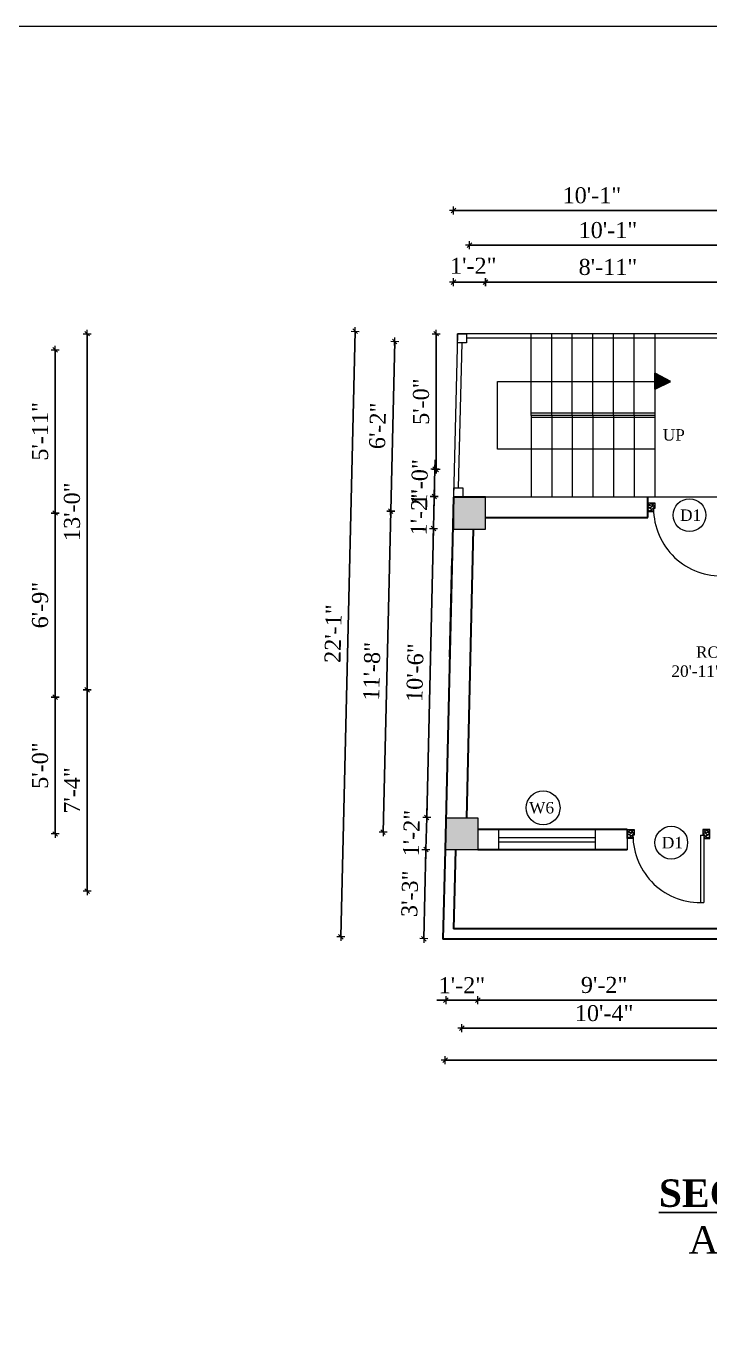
# Model space of a CAD drawing. Header units: inches. Extents: x 151827 to 158466, y -33102 to -26532.
# Drawn here: x 156630 to 156929, y -31522 to -30947 of the extents above; entities that cross this region are included whole.
import ezdxf

# ---------------------------------------------------------------- set-up
doc = ezdxf.new("R2010")
doc.units = ezdxf.units.IN
doc.header["$LTSCALE"] = 5
doc.header["$MEASUREMENT"] = 0
for name, color, linetype, lineweight in [('A-WALL', 7, 'Continuous', 9), ('Dimension', 7, 'Continuous', 18), ('DOOR', 62, 'Continuous', 0), ('Dw', 2, 'Continuous', 18), ('ele1', 21, 'Continuous', 20)]:
    doc.layers.add(name, color=color, linetype=linetype, lineweight=lineweight)
doc.layers.add('dim line', color=7, linetype='Continuous', lineweight=15, true_color=0xfab2b2)
doc.layers.add('TEXT', color=6, linetype='Continuous')
doc.layers.add('WALL', color=7, linetype='Continuous')
doc.styles.add('ordinary', font='times.ttf')
doc.dimstyles.new('Copy of 96', dxfattribs={"dimtxt": 7, "dimasz": 4, "dimexe": 0.5, "dimexo": 0.5, "dimgap": 3, "dimtad": 1, "dimdec": 1, "dimzin": 11, "dimdsep": 46, "dimlunit": 4, "dimtxsty": 'ordinary', "dimblk": 'OBLIQUE', "dimcen": 0.09, "dimse1": 1, "dimse2": 1, "dimclrt": 6, "dimazin": 0, "dimtfac": 1, "dimtdec": 1, "dimtix": 1, "dimtmove": 2, "dimatfit": 3, "dimldrblk": 'leader', "dimfxl": 0.5, "dimfxlon": 1, "dimtolj": 1, "dimtzin": 0, "dimarcsym": 0})

# ---------------------------------------------------------------- blocks, each defined once
blk = doc.blocks.new('oblique')
at = {"color": 0, "lineweight": -2}
blk.add_line((0.25, 0.25), (-0.25, -0.25), dxfattribs=at)
at = {"layer": 'dim line', "lineweight": 9}
for p, q in [((-0.4375, 0), (0.4375, 0)), ((0, 0.4375), (0, -0.4375))]:
    blk.add_line(p, q, dxfattribs=at)
blk = doc.blocks.new('*D435')
at = {"layer": 'A-WALL', "color": 0, "lineweight": -2, "ltscale": 5, "transparency": 16777216}
blk.add_line((156642.9, -31300.16), (156642.9, -31240.39), dxfattribs=at)
at = {"layer": 'Defpoints', "color": 0, "ltscale": 5, "transparency": 16777216}
for p in [(156597.68, -31240.39), (156642.9, -31240.39), (156559.08, -31300.16)]:
    blk.add_point(p, dxfattribs=at)
at = {"layer": 'A-WALL', "color": 0, "lineweight": -2, "ltscale": 5, "transparency": 16777216, "xscale": 4, "yscale": 4, "zscale": 4}
for p, rotation in [((156642.9, -31240.39), 90), ((156642.9, -31300.16), 270)]:
    blk.add_blockref('oblique', p, dxfattribs=dict(at, rotation=rotation))
at = {"layer": 'A-WALL', "color": 6, "ltscale": 5, "transparency": 16777216, "insert": (156636.34, -31270.27), "char_height": 7, "attachment_point": 5, "rotation": 90, "style": 'ordinary'}
blk.add_mtext('\\A1;5\'-0"', dxfattribs=at)
blk = doc.blocks.new('_OBLIQUE')
at = {"color": 0, "linetype": 'ByBlock'}
blk.add_line((-0.5, -0.5), (0.5, 0.5), dxfattribs=at)
blk = doc.blocks.new('leader')
at = {"layer": 'Dimension'}
for p, q in [((0, -4.33), (0, 4.33)), ((-4.42, 0), (4.42, 0))]:
    blk.add_line(p, q, dxfattribs=at)
blk = doc.blocks.new('*D436')
at = {"layer": 'A-WALL', "color": 0, "lineweight": -2, "ltscale": 5, "transparency": 16777216}
blk.add_line((156642.9, -31240.39), (156642.9, -31159.88), dxfattribs=at)
at = {"layer": 'Defpoints', "color": 0, "ltscale": 5, "transparency": 16777216}
for p in [(156456.07, -31159.88), (156642.9, -31159.88), (156597.68, -31240.39)]:
    blk.add_point(p, dxfattribs=at)
at = {"layer": 'A-WALL', "color": 0, "lineweight": -2, "ltscale": 5, "transparency": 16777216, "xscale": 4, "yscale": 4, "zscale": 4}
for p, rotation in [((156642.9, -31159.88), 90), ((156642.9, -31240.39), 270)]:
    blk.add_blockref('oblique', p, dxfattribs=dict(at, rotation=rotation))
at = {"layer": 'A-WALL', "color": 6, "ltscale": 5, "transparency": 16777216, "insert": (156636.33, -31200.13), "char_height": 7, "attachment_point": 5, "rotation": 90, "style": 'ordinary'}
blk.add_mtext('\\A1;6\'-9"', dxfattribs=at)
blk = doc.blocks.new('*D437')
at = {"layer": 'A-WALL', "color": 0, "lineweight": -2, "ltscale": 5, "transparency": 16777216}
blk.add_line((156642.9, -31159.88), (156642.9, -31088.5), dxfattribs=at)
at = {"layer": 'Defpoints', "color": 0, "ltscale": 5, "transparency": 16777216}
for p in [(156330.5, -31088.5), (156642.9, -31088.5), (156456.07, -31159.88)]:
    blk.add_point(p, dxfattribs=at)
at = {"layer": 'A-WALL', "color": 0, "lineweight": -2, "ltscale": 5, "transparency": 16777216, "xscale": 4, "yscale": 4, "zscale": 4}
for p, rotation in [((156642.9, -31088.5), 90), ((156642.9, -31159.88), 270)]:
    blk.add_blockref('oblique', p, dxfattribs=dict(at, rotation=rotation))
at = {"layer": 'A-WALL', "color": 6, "ltscale": 5, "transparency": 16777216, "insert": (156636.34, -31124.19), "char_height": 7, "attachment_point": 5, "rotation": 90, "style": 'ordinary'}
blk.add_mtext('\\A1;5\'-11"', dxfattribs=at)
blk = doc.blocks.new('*D450')
at = {"layer": 'A-WALL', "color": 0, "lineweight": -2, "ltscale": 5, "transparency": 16777216}
blk.add_line((156656.86, -31325.16), (156656.86, -31237.15), dxfattribs=at)
at = {"layer": 'Defpoints', "color": 0, "ltscale": 5, "transparency": 16777216}
for p in [(156611.31, -31237.15), (156656.86, -31237.15), (156554.45, -31325.16)]:
    blk.add_point(p, dxfattribs=at)
at = {"layer": 'A-WALL', "color": 0, "lineweight": -2, "ltscale": 5, "transparency": 16777216, "xscale": 4, "yscale": 4, "zscale": 4}
for p, rotation in [((156656.86, -31237.15), 90), ((156656.86, -31325.16), 270)]:
    blk.add_blockref('oblique', p, dxfattribs=dict(at, rotation=rotation))
at = {"layer": 'A-WALL', "color": 6, "ltscale": 5, "transparency": 16777216, "insert": (156650.28, -31281.16), "char_height": 7, "attachment_point": 5, "rotation": 90, "style": 'ordinary'}
blk.add_mtext('\\A1;7\'-4"', dxfattribs=at)
blk = doc.blocks.new('*D451')
at = {"layer": 'A-WALL', "color": 0, "lineweight": -2, "ltscale": 5, "transparency": 16777216}
blk.add_line((156656.86, -31237.15), (156656.86, -31081.5), dxfattribs=at)
at = {"layer": 'Defpoints', "color": 0, "ltscale": 5, "transparency": 16777216}
for p in [(156337.5, -31081.5), (156656.86, -31081.5), (156611.31, -31237.15)]:
    blk.add_point(p, dxfattribs=at)
at = {"layer": 'A-WALL', "color": 0, "lineweight": -2, "ltscale": 5, "transparency": 16777216, "xscale": 4, "yscale": 4, "zscale": 4}
for p, rotation in [((156656.86, -31081.5), 90), ((156656.86, -31237.15), 270)]:
    blk.add_blockref('oblique', p, dxfattribs=dict(at, rotation=rotation))
at = {"layer": 'A-WALL', "color": 6, "ltscale": 5, "transparency": 16777216, "insert": (156650.29, -31159.32), "char_height": 7, "attachment_point": 5, "rotation": 90, "style": 'ordinary'}
blk.add_mtext('\\A1;13\'-0"', dxfattribs=at)
blk = doc.blocks.new('A$C27B36B59')
at = {"layer": 'DOOR'}
for p, q in [((0, 4), (0, 0)), ((2.5, 4), (0, 4)), ((0, 0), (3, 0)), ((2.5, 2.5), (2.5, 4)), ((3, 2.5), (2.5, 2.5)), ((3, 0), (3, 2.5))]:
    blk.add_line(p, q, dxfattribs=at)
for centre, radius, start, end in [((-1.4, -0.54), 4.75, 22.14107, 72.83803), ((1.34, 2.09), 1.64, 45.13802, 144.89476), ((2.21, 0.3), 2.49, 83.31492, 152.65798), ((0.13, 0.37), 2.05, 349.48753, 93.68048), ((1.96, -0.47), 2.01, 58.74475, 166.49498), ((-0.06, 0.32), 1.13, 343.54197, 86.94698), ((2.08, -0.4), 1.17, 38.28162, 160.15192)]:
    blk.add_arc(centre, radius, start, end, dxfattribs=at)
blk = doc.blocks.new('D2')
at = {"layer": 'DOOR'}
for p, q in [((74473.95, 24047.59), (74473.95, 24018.09)), ((74473.95, 24047.59), (74475.45, 24047.59)), ((74475.45, 24047.59), (74475.45, 24018.13))]:
    blk.add_line(p, q, dxfattribs=at)
blk.add_arc((74473.95, 24047.59), 29.5, 180, 272.9146, dxfattribs=at)
at = {"layer": 'DOOR', "xscale": -1, "rotation": 180}
blk.add_blockref('A$C27B36B59', (74441.95, 24050.09), dxfattribs=at)
at = {"layer": 'DOOR', "rotation": 180}
blk.add_blockref('A$C27B36B59', (74477.95, 24050.09), dxfattribs=at)
blk = doc.blocks.new('*D489')
at = {"layer": 'A-WALL', "color": 0, "lineweight": -2, "ltscale": 50, "transparency": 16777216}
blk.add_line((156816.82, -31058.94), (156830.82, -31058.94), dxfattribs=at)
at = {"layer": 'Defpoints', "color": 0, "ltscale": 50, "transparency": 16777216}
for p in [(156830.82, -31058.94), (156816.82, -31152.88), (156830.82, -31152.88)]:
    blk.add_point(p, dxfattribs=at)
at = {"layer": 'A-WALL', "color": 0, "lineweight": -2, "ltscale": 50, "transparency": 16777216, "xscale": 4, "yscale": 4, "zscale": 4, "rotation": 180}
blk.add_blockref('oblique', (156816.82, -31058.94), dxfattribs=at)
at = {"layer": 'A-WALL', "color": 0, "lineweight": -2, "ltscale": 50, "transparency": 16777216, "xscale": 4, "yscale": 4, "zscale": 4}
blk.add_blockref('oblique', (156830.82, -31058.94), dxfattribs=at)
at = {"layer": 'A-WALL', "color": 6, "ltscale": 50, "transparency": 16777216, "insert": (156825.47, -31051.8), "char_height": 7, "attachment_point": 5, "style": 'ordinary'}
blk.add_mtext('\\A1;1\'-2"', dxfattribs=at)
blk = doc.blocks.new('*D490')
at = {"layer": 'A-WALL', "color": 0, "lineweight": -2, "ltscale": 5, "transparency": 16777216}
blk.add_line((156830.82, -31058.94), (156937.71, -31058.94), dxfattribs=at)
at = {"layer": 'Defpoints', "color": 0, "ltscale": 5, "transparency": 16777216}
for p in [(156937.71, -31058.94), (156937.71, -31081.5), (156830.82, -31152.88)]:
    blk.add_point(p, dxfattribs=at)
at = {"layer": 'A-WALL', "color": 0, "lineweight": -2, "ltscale": 5, "transparency": 16777216, "xscale": 4, "yscale": 4, "zscale": 4, "rotation": 180}
blk.add_blockref('oblique', (156830.82, -31058.94), dxfattribs=at)
at = {"layer": 'A-WALL', "color": 0, "lineweight": -2, "ltscale": 5, "transparency": 16777216, "xscale": 4, "yscale": 4, "zscale": 4}
blk.add_blockref('oblique', (156937.71, -31058.94), dxfattribs=at)
at = {"layer": 'A-WALL', "color": 6, "ltscale": 5, "transparency": 16777216, "insert": (156884.27, -31052.38), "char_height": 7, "attachment_point": 5, "style": 'ordinary'}
blk.add_mtext('\\A1;8\'-11"', dxfattribs=at)
blk = doc.blocks.new('*D497')
at = {"layer": 'A-WALL', "color": 0, "lineweight": -2, "ltscale": 5, "transparency": 16777216}
blk.add_line((156823.82, -31042.81), (156944.71, -31042.81), dxfattribs=at)
at = {"layer": 'Defpoints', "color": 0, "ltscale": 5, "transparency": 16777216}
for p in [(156944.71, -31042.81), (156823.82, -31159.88), (156944.71, -31159.88)]:
    blk.add_point(p, dxfattribs=at)
at = {"layer": 'A-WALL', "color": 0, "lineweight": -2, "ltscale": 5, "transparency": 16777216, "xscale": 4, "yscale": 4, "zscale": 4, "rotation": 180}
blk.add_blockref('oblique', (156823.82, -31042.81), dxfattribs=at)
at = {"layer": 'A-WALL', "color": 0, "lineweight": -2, "ltscale": 5, "transparency": 16777216, "xscale": 4, "yscale": 4, "zscale": 4}
blk.add_blockref('oblique', (156944.71, -31042.81), dxfattribs=at)
at = {"layer": 'A-WALL', "color": 6, "ltscale": 5, "transparency": 16777216, "insert": (156884.27, -31036.25), "char_height": 7, "attachment_point": 5, "style": 'ordinary'}
blk.add_mtext('\\A1;10\'-1"', dxfattribs=at)
blk = doc.blocks.new('*D500')
at = {"layer": 'A-WALL', "color": 0, "lineweight": -2, "ltscale": 5, "transparency": 16777216}
blk.add_line((156816.82, -31027.61), (156937.71, -31027.61), dxfattribs=at)
at = {"layer": 'Defpoints', "color": 0, "ltscale": 5, "transparency": 16777216}
for p in [(156937.71, -31027.61), (156937.71, -31081.5), (156816.82, -31152.88)]:
    blk.add_point(p, dxfattribs=at)
at = {"layer": 'A-WALL', "color": 0, "lineweight": -2, "ltscale": 5, "transparency": 16777216, "xscale": 4, "yscale": 4, "zscale": 4, "rotation": 180}
blk.add_blockref('oblique', (156816.82, -31027.61), dxfattribs=at)
at = {"layer": 'A-WALL', "color": 0, "lineweight": -2, "ltscale": 5, "transparency": 16777216, "xscale": 4, "yscale": 4, "zscale": 4}
blk.add_blockref('oblique', (156937.71, -31027.61), dxfattribs=at)
at = {"layer": 'A-WALL', "color": 6, "ltscale": 5, "transparency": 16777216, "insert": (156877.27, -31021.05), "char_height": 7, "attachment_point": 5, "style": 'ordinary'}
blk.add_mtext('\\A1;10\'-1"', dxfattribs=at)
blk = doc.blocks.new('*D504')
at = {"layer": 'A-WALL', "color": 0, "lineweight": -2, "ltscale": 50, "transparency": 16777216}
for p, q in [((156813.5, -31372.77), (156809.5, -31372.77)), ((156813.5, -31372.77), (156827.5, -31372.77)), ((156827.5, -31372.77), (156831.5, -31372.77))]:
    blk.add_line(p, q, dxfattribs=at)
at = {"layer": 'Defpoints', "color": 0, "ltscale": 50, "transparency": 16777216}
for p in [(156813.5, -31307.16), (156827.5, -31307.16), (156827.5, -31372.77)]:
    blk.add_point(p, dxfattribs=at)
at = {"layer": 'A-WALL', "color": 0, "lineweight": -2, "ltscale": 50, "transparency": 16777216, "xscale": 4, "yscale": 4, "zscale": 4}
blk.add_blockref('oblique', (156813.5, -31372.77), dxfattribs=at)
at = {"layer": 'A-WALL', "color": 0, "lineweight": -2, "ltscale": 50, "transparency": 16777216, "xscale": 4, "yscale": 4, "zscale": 4, "rotation": 180}
blk.add_blockref('oblique', (156827.5, -31372.77), dxfattribs=at)
at = {"layer": 'A-WALL', "color": 6, "ltscale": 50, "transparency": 16777216, "insert": (156820.5, -31366.27), "char_height": 7, "attachment_point": 5, "style": 'ordinary'}
blk.add_mtext('\\A1;1\'-2"', dxfattribs=at)
blk = doc.blocks.new('*D505')
at = {"layer": 'A-WALL', "color": 0, "lineweight": -2, "ltscale": 5, "transparency": 16777216}
blk.add_line((156827.5, -31372.77), (156937.71, -31372.77), dxfattribs=at)
at = {"layer": 'Defpoints', "color": 0, "ltscale": 5, "transparency": 16777216}
for p in [(156827.5, -31307.16), (156937.71, -31307.16), (156937.71, -31372.77)]:
    blk.add_point(p, dxfattribs=at)
at = {"layer": 'A-WALL', "color": 0, "lineweight": -2, "ltscale": 5, "transparency": 16777216, "xscale": 4, "yscale": 4, "zscale": 4, "rotation": 180}
blk.add_blockref('oblique', (156827.5, -31372.77), dxfattribs=at)
at = {"layer": 'A-WALL', "color": 0, "lineweight": -2, "ltscale": 5, "transparency": 16777216, "xscale": 4, "yscale": 4, "zscale": 4}
blk.add_blockref('oblique', (156937.71, -31372.77), dxfattribs=at)
at = {"layer": 'A-WALL', "color": 6, "ltscale": 5, "transparency": 16777216, "insert": (156882.61, -31366.2), "char_height": 7, "attachment_point": 5, "style": 'ordinary'}
blk.add_mtext('\\A1;9\'-2"', dxfattribs=at)
blk = doc.blocks.new('*D514')
at = {"layer": 'A-WALL', "color": 0, "lineweight": -2, "ltscale": 5, "transparency": 16777216}
blk.add_line((156820.5, -31385.08), (156944.71, -31385.08), dxfattribs=at)
at = {"layer": 'Defpoints', "color": 0, "ltscale": 5, "transparency": 16777216}
for p in [(156820.5, -31300.16), (156944.71, -31300.16), (156944.71, -31385.08)]:
    blk.add_point(p, dxfattribs=at)
at = {"layer": 'A-WALL', "color": 0, "lineweight": -2, "ltscale": 5, "transparency": 16777216, "xscale": 4, "yscale": 4, "zscale": 4, "rotation": 180}
blk.add_blockref('oblique', (156820.5, -31385.08), dxfattribs=at)
at = {"layer": 'A-WALL', "color": 0, "lineweight": -2, "ltscale": 5, "transparency": 16777216, "xscale": 4, "yscale": 4, "zscale": 4}
blk.add_blockref('oblique', (156944.71, -31385.08), dxfattribs=at)
at = {"layer": 'A-WALL', "color": 6, "ltscale": 5, "transparency": 16777216, "insert": (156882.61, -31378.52), "char_height": 7, "attachment_point": 5, "style": 'ordinary'}
blk.add_mtext('\\A1;10\'-4"', dxfattribs=at)
blk = doc.blocks.new('*D518')
at = {"layer": 'A-WALL', "color": 0, "lineweight": -2, "ltscale": 5, "transparency": 16777216}
blk.add_line((157179.96, -31399.07), (156813.17, -31399.07), dxfattribs=at)
at = {"layer": 'Defpoints', "color": 0, "ltscale": 5, "transparency": 16777216}
for p in [(156813.17, -31307.16), (157179.96, -31307.16), (156813.17, -31399.07)]:
    blk.add_point(p, dxfattribs=at)
at = {"layer": 'A-WALL', "color": 0, "lineweight": -2, "ltscale": 5, "transparency": 16777216, "xscale": 4, "yscale": 4, "zscale": 4, "rotation": 180}
blk.add_blockref('oblique', (156813.17, -31399.07), dxfattribs=at)
at = {"layer": 'A-WALL', "color": 0, "lineweight": -2, "ltscale": 5, "transparency": 16777216, "xscale": 4, "yscale": 4, "zscale": 4}
blk.add_blockref('oblique', (157179.96, -31399.07), dxfattribs=at)
at = {"layer": 'A-WALL', "color": 6, "ltscale": 5, "transparency": 16777216, "insert": (156996.57, -31392.5), "char_height": 7, "attachment_point": 5, "style": 'ordinary'}
blk.add_mtext('\\A1;30\'-7"', dxfattribs=at)
blk = doc.blocks.new('*D520')
at = {"layer": 'A-WALL', "color": 0, "lineweight": -2, "ltscale": 5, "transparency": 16777216}
blk.add_line((156809.26, -31081.5), (156809.26, -31140.88), dxfattribs=at)
at = {"layer": 'Defpoints', "color": 0, "ltscale": 5, "transparency": 16777216}
for p in [(156818.52, -31081.5), (156809.26, -31140.88), (156817.11, -31140.88)]:
    blk.add_point(p, dxfattribs=at)
at = {"layer": 'A-WALL', "color": 0, "lineweight": -2, "ltscale": 5, "transparency": 16777216, "xscale": 4, "yscale": 4, "zscale": 4}
for p, rotation in [((156809.26, -31081.5), 90), ((156809.26, -31140.88), 270)]:
    blk.add_blockref('oblique', p, dxfattribs=dict(at, rotation=rotation))
at = {"layer": 'A-WALL', "color": 6, "ltscale": 5, "transparency": 16777216, "insert": (156802.7, -31111.19), "char_height": 7, "attachment_point": 5, "rotation": 90, "style": 'ordinary'}
blk.add_mtext('\\A1;5\'-0"', dxfattribs=at)
blk = doc.blocks.new('*D525')
at = {"layer": 'A-WALL', "color": 0, "lineweight": -2, "ltscale": 50, "transparency": 16777216}
for p, q in [((156804.8, -31306.96), (156805.13, -31292.96)), ((156805.13, -31292.96), (156805.23, -31288.96)), ((156804.8, -31306.96), (156804.71, -31310.96))]:
    blk.add_line(p, q, dxfattribs=at)
at = {"layer": 'Defpoints', "color": 0, "ltscale": 50, "transparency": 16777216}
for p in [(156805.13, -31292.96), (156813.5, -31293.16), (156813.17, -31307.16)]:
    blk.add_point(p, dxfattribs=at)
at = {"layer": 'A-WALL', "color": 0, "lineweight": -2, "ltscale": 50, "transparency": 16777216, "xscale": 4, "yscale": 4, "zscale": 4}
for p, rotation in [((156805.13, -31292.96), 268.6423816929436), ((156804.8, -31306.96), 88.64238169294363)]:
    blk.add_blockref('oblique', p, dxfattribs=dict(at, rotation=rotation))
at = {"layer": 'A-WALL', "color": 6, "ltscale": 50, "transparency": 16777216, "insert": (156798.47, -31299.81), "char_height": 7, "attachment_point": 5, "rotation": 88.64238, "style": 'ordinary'}
blk.add_mtext('\\A1;1\'-2"', dxfattribs=at)
blk = doc.blocks.new('*D526')
at = {"layer": 'A-WALL', "color": 0, "lineweight": -2, "ltscale": 5, "transparency": 16777216}
blk.add_line((156805.13, -31292.96), (156808.13, -31166.67), dxfattribs=at)
at = {"layer": 'Defpoints', "color": 0, "ltscale": 5, "transparency": 16777216}
for p in [(156808.13, -31166.67), (156816.82, -31166.88), (156813.5, -31293.16)]:
    blk.add_point(p, dxfattribs=at)
at = {"layer": 'A-WALL', "color": 0, "lineweight": -2, "ltscale": 5, "transparency": 16777216, "xscale": 4, "yscale": 4, "zscale": 4}
for p, rotation in [((156808.13, -31166.67), 88.64238169298181), ((156805.13, -31292.96), 268.6423816929818)]:
    blk.add_blockref('oblique', p, dxfattribs=dict(at, rotation=rotation))
at = {"layer": 'A-WALL', "color": 6, "ltscale": 5, "transparency": 16777216, "insert": (156800.07, -31229.66), "char_height": 7, "attachment_point": 5, "rotation": 88.64238, "style": 'ordinary'}
blk.add_mtext('\\A1;10\'-6"', dxfattribs=at)
blk = doc.blocks.new('*D527')
at = {"layer": 'A-WALL', "color": 0, "lineweight": -2, "ltscale": 5, "transparency": 16777216}
for p, q in [((156808.46, -31152.68), (156808.55, -31148.68)), ((156808.13, -31166.67), (156808.46, -31152.68)), ((156808.13, -31166.67), (156808.03, -31170.67))]:
    blk.add_line(p, q, dxfattribs=at)
at = {"layer": 'Defpoints', "color": 0, "ltscale": 5, "transparency": 16777216}
for p in [(156808.46, -31152.68), (156816.82, -31152.88), (156816.82, -31166.88)]:
    blk.add_point(p, dxfattribs=at)
at = {"layer": 'A-WALL', "color": 0, "lineweight": -2, "ltscale": 5, "transparency": 16777216, "xscale": 4, "yscale": 4, "zscale": 4}
for p, rotation in [((156808.46, -31152.68), 268.6423816929818), ((156808.13, -31166.67), 88.64238169298183)]:
    blk.add_blockref('oblique', p, dxfattribs=dict(at, rotation=rotation))
at = {"layer": 'A-WALL', "color": 6, "ltscale": 5, "transparency": 16777216, "insert": (156801.79, -31159.52), "char_height": 7, "attachment_point": 5, "rotation": 88.64238, "style": 'ordinary'}
blk.add_mtext('\\A1;1\'-2"', dxfattribs=at)
blk = doc.blocks.new('*D521')
at = {"layer": 'A-WALL', "color": 0, "lineweight": -2, "ltscale": 5, "transparency": 16777216}
blk.add_line((156786.1, -31299.35), (156789.42, -31159.06), dxfattribs=at)
at = {"layer": 'Defpoints', "color": 0, "ltscale": 5, "transparency": 16777216}
for p in [(156789.42, -31159.06), (156823.82, -31159.88), (156820.5, -31300.16)]:
    blk.add_point(p, dxfattribs=at)
at = {"layer": 'A-WALL', "color": 0, "lineweight": -2, "ltscale": 5, "transparency": 16777216, "xscale": 4, "yscale": 4, "zscale": 4}
for p, rotation in [((156789.42, -31159.06), 88.64238169299772), ((156786.1, -31299.35), 268.6423816929977)]:
    blk.add_blockref('oblique', p, dxfattribs=dict(at, rotation=rotation))
at = {"layer": 'A-WALL', "color": 6, "ltscale": 5, "transparency": 16777216, "insert": (156781.2, -31229.05), "char_height": 7, "attachment_point": 5, "rotation": 88.64238, "style": 'ordinary'}
blk.add_mtext('\\A1;11\'-8"', dxfattribs=at)
blk = doc.blocks.new('*D522')
at = {"layer": 'A-WALL', "color": 0, "lineweight": -2, "ltscale": 5, "transparency": 16777216}
for p, q in [((156808.74, -31140.68), (156808.84, -31136.68)), ((156808.46, -31152.68), (156808.74, -31140.68)), ((156808.46, -31152.68), (156808.36, -31156.68))]:
    blk.add_line(p, q, dxfattribs=at)
at = {"layer": 'Defpoints', "color": 0, "ltscale": 5, "transparency": 16777216}
for p in [(156808.74, -31140.68), (156817.11, -31140.88), (156816.82, -31152.88)]:
    blk.add_point(p, dxfattribs=at)
at = {"layer": 'A-WALL', "color": 0, "lineweight": -2, "ltscale": 5, "transparency": 16777216, "xscale": 4, "yscale": 4, "zscale": 4}
for p, rotation in [((156808.74, -31140.68), 268.6423816929818), ((156808.46, -31152.68), 88.64238169298183)]:
    blk.add_blockref('oblique', p, dxfattribs=dict(at, rotation=rotation))
at = {"layer": 'A-WALL', "color": 6, "ltscale": 5, "transparency": 16777216, "insert": (156802.04, -31146.52), "char_height": 7, "attachment_point": 5, "rotation": 88.64238, "style": 'ordinary'}
blk.add_mtext('\\A1;1\'-0"', dxfattribs=at)
blk = doc.blocks.new('*D528')
at = {"layer": 'A-WALL', "color": 0, "lineweight": -2, "ltscale": 5, "transparency": 16777216}
blk.add_line((156804.8, -31306.96), (156803.88, -31345.96), dxfattribs=at)
at = {"layer": 'Defpoints', "color": 0, "ltscale": 5, "transparency": 16777216}
for p in [(156813.17, -31307.16), (156803.88, -31345.96), (156812.24, -31346.16)]:
    blk.add_point(p, dxfattribs=at)
at = {"layer": 'A-WALL', "color": 0, "lineweight": -2, "ltscale": 5, "transparency": 16777216, "xscale": 4, "yscale": 4, "zscale": 4}
for p, rotation in [((156804.8, -31306.96), 88.64238169298183), ((156803.88, -31345.96), 268.6423816929818)]:
    blk.add_blockref('oblique', p, dxfattribs=dict(at, rotation=rotation))
at = {"layer": 'A-WALL', "color": 6, "ltscale": 5, "transparency": 16777216, "insert": (156797.78, -31326.31), "char_height": 7, "attachment_point": 5, "rotation": 88.64238, "style": 'ordinary'}
blk.add_mtext('\\A1;3\'-3"', dxfattribs=at)
blk = doc.blocks.new('*D523')
at = {"layer": 'A-WALL', "color": 0, "lineweight": -2, "ltscale": 5, "transparency": 16777216}
blk.add_line((156789.42, -31159.06), (156791.18, -31084.86), dxfattribs=at)
at = {"layer": 'Defpoints', "color": 0, "ltscale": 5, "transparency": 16777216}
for p in [(156791.18, -31084.86), (156944.71, -31088.5), (156823.82, -31159.88)]:
    blk.add_point(p, dxfattribs=at)
at = {"layer": 'A-WALL', "color": 0, "lineweight": -2, "ltscale": 5, "transparency": 16777216, "xscale": 4, "yscale": 4, "zscale": 4}
for p, rotation in [((156791.18, -31084.86), 88.64238169298181), ((156789.42, -31159.06), 268.6423816929818)]:
    blk.add_blockref('oblique', p, dxfattribs=dict(at, rotation=rotation))
at = {"layer": 'A-WALL', "color": 6, "ltscale": 5, "transparency": 16777216, "insert": (156783.74, -31121.8), "char_height": 7, "attachment_point": 5, "rotation": 88.64238, "style": 'ordinary'}
blk.add_mtext('\\A1;6\'-2"', dxfattribs=at)
blk = doc.blocks.new('*D524')
at = {"layer": 'A-WALL', "color": 0, "lineweight": -2, "ltscale": 5, "transparency": 16777216}
blk.add_line((156767.65, -31345.1), (156773.92, -31080.44), dxfattribs=at)
at = {"layer": 'Defpoints', "color": 0, "ltscale": 5, "transparency": 16777216}
for p in [(156773.92, -31080.44), (156818.52, -31081.5), (156812.24, -31346.16)]:
    blk.add_point(p, dxfattribs=at)
at = {"layer": 'A-WALL', "color": 0, "lineweight": -2, "ltscale": 5, "transparency": 16777216, "xscale": 4, "yscale": 4, "zscale": 4}
for p, rotation in [((156773.92, -31080.44), 88.64238169298181), ((156767.65, -31345.1), 268.6423816929818)]:
    blk.add_blockref('oblique', p, dxfattribs=dict(at, rotation=rotation))
at = {"layer": 'A-WALL', "color": 6, "ltscale": 5, "transparency": 16777216, "insert": (156764.28, -31212.62), "char_height": 7, "attachment_point": 5, "rotation": 88.64238, "style": 'ordinary'}
blk.add_mtext('\\A1;22\'-1"', dxfattribs=at)

msp = doc.modelspace()

# ---------------------------------------------------------------- hatches: boundary and pattern name
at = {"ltscale": 5}
msp.add_hatch(color=256, dxfattribs=at).paths.add_polyline_path([(156904.71, -31105.77), (156904.71, -31098.76), (156911.6, -31102.34)])
at = {"layer": 'WALL', "linetype": 'ByBlock', "ltscale": 5, "true_color": 0xf8991e}
h = msp.add_hatch(color=30, dxfattribs=at)
h.dxf.hatch_style = 1
h.paths.add_polyline_path([(156816.82, -31166.88), (156830.82, -31166.88), (156830.82, -31152.88), (156816.82, -31152.88)])
h = msp.add_hatch(color=30, dxfattribs=at)
h.dxf.hatch_style = 1
h.paths.add_polyline_path([(156813.5, -31293.16), (156813.5, -31307.16), (156827.5, -31307.16), (156827.5, -31293.16)])

# ---------------------------------------------------------------- linework, layer by layer
at = {"ltscale": 5}
for p, q in [((156904.71, -31105.77, -72.71), (156904.71, -31098.76, -72.71)), ((156904.71, -31098.76, -72.71), (156911.6, -31102.34, -72.71)), ((156911.6, -31102.34, -72.71), (156904.71, -31105.77, -72.71))]:
    msp.add_line(p, q, dxfattribs=at)
at = {"layer": 'A-WALL', "ltscale": 5}
for p, q in [((156818.52, -31081.5, -72.71), (156816.82, -31152.88, -72.71)), ((156937.71, -31081.5, -72.71), (156818.52, -31081.5, -72.71)), ((156820.42, -31085.5, -72.71), (156818.92, -31148.88, -72.71)), ((156933.71, -31083.5, -72.71), (156822.52, -31083.5, -72.71)), ((156850.71, -31117.19, -72.71), (156850.71, -31081.5, -72.71)), ((156859.71, -31117.19, -72.71), (156859.71, -31081.5, -72.71)), ((156868.71, -31117.19, -72.71), (156868.71, -31081.5, -72.71)), ((156877.71, -31117.19, -72.71), (156877.71, -31081.5, -72.71)), ((156886.71, -31117.19, -72.71), (156886.71, -31081.5, -72.71)), ((156895.71, -31117.19, -72.71), (156895.71, -31081.5, -72.71)), ((156904.71, -31081.5, -72.71), (156904.71, -31111.19, -72.71)), ((156836.09, -31132.03, -72.71), (156836.09, -31102.34, -72.71)), ((156836.09, -31102.34, -72.71), (156904.71, -31102.34, -72.71)), ((156904.71, -31111.19, -72.71), (156904.71, -31152.88, -72.71)), ((156904.71, -31116.19, -72.71), (156850.71, -31116.19, -72.71)), ((156850.71, -31117.19, -72.71), (156850.71, -31152.88, -72.71)), ((156904.71, -31117.19, -72.71), (156850.71, -31117.19, -72.71)), ((156904.71, -31118.19, -72.71), (156850.71, -31118.19, -72.71)), ((156859.71, -31117.19, -72.71), (156859.71, -31152.88, -72.71)), ((156868.71, -31117.19, -72.71), (156868.71, -31152.88, -72.71)), ((156877.71, -31117.19, -72.71), (156877.71, -31152.88, -72.71)), ((156886.71, -31117.19, -72.71), (156886.71, -31152.88, -72.71)), ((156895.71, -31117.19, -72.71), (156895.71, -31152.88, -72.71)), ((156904.71, -31132.03, -72.71), (156836.09, -31132.03, -72.71)), ((156933.71, -31152.88, -72.71), (156816.82, -31152.88, -72.71)), ((156836.5, -31298.16, -72.71), (156836.5, -31307.16, -72.71)), ((156878.71, -31298.16, -72.71), (156878.71, -31307.16, -72.71)), ((156892.71, -31298.16, -72.71), (156892.71, -31307.16, -72.71)), ((156813.5, -31307.16, -72.71), (156813.17, -31307.16, -72.71))]:
    msp.add_line(p, q, dxfattribs=at)
at = {"layer": 'A-WALL', "lineweight": 30}
for p, q in [((156816.82, -31152.88, -72.71), (156813.17, -31307.16, -72.71)), ((156830.82, -31152.88, -72.71), (156816.82, -31152.88, -72.71)), ((156901.71, -31161.88, -72.71), (156901.71, -31152.88, -72.71)), ((156825.5, -31166.88, -72.71), (156822.5, -31293.16, -72.71)), ((156830.82, -31161.88, -72.71), (156901.71, -31161.88, -72.71)), ((156815.17, -31222.8, -72.71), (156816.19, -31179.81, -72.71)), ((156892.71, -31298.16, -72.71), (156827.5, -31298.16, -72.71)), ((156813.17, -31307.16, -72.71), (156812.24, -31346.16, -72.71)), ((156817.67, -31307.16, -72.71), (156816.85, -31341.66, -72.71)), ((156892.71, -31307.16, -72.71), (156827.5, -31307.16, -72.71)), ((156947.21, -31341.66, -72.71), (156816.85, -31341.66, -72.71)), ((156951.71, -31346.16, -72.71), (156812.24, -31346.16, -72.71))]:
    msp.add_line(p, q, dxfattribs=at)
at = {"layer": 'A-WALL', "ltscale": 5, "elevation": -72.71}
for points in [[(156818.52, -31081.5), (156822.52, -31081.5), (156822.52, -31085.5), (156818.52, -31085.5)], [(156816.92, -31148.88), (156820.92, -31148.88), (156820.92, -31152.88), (156816.92, -31152.88)], [(156816.82, -31166.88), (156830.82, -31166.88), (156830.82, -31152.88), (156816.82, -31152.88)], [(156813.5, -31293.16), (156827.5, -31293.16), (156827.5, -31307.16), (156813.5, -31307.16)]]:
    msp.add_lwpolyline(points, close=True, dxfattribs=at)
at = {"layer": 'A-WALL', "ltscale": 5}
for centre, radius in [((156919.89, -31160.82, -72.71), 7.15), ((156855.97, -31288.74, -72.71), 7.38), ((156911.94, -31303.95, -72.71), 7.15)]:
    msp.add_circle(centre, radius, dxfattribs=at)
at = {"layer": 'Dw', "color": 3}
for p, q in [((156836.5, -31301.66, -72.71), (156878.71, -31301.66, -72.71)), ((156836.5, -31303.66, -72.71), (156878.71, -31303.66, -72.71))]:
    msp.add_line(p, q, dxfattribs=at)
at = {"layer": 'ele1', "elevation": -72.71}
msp.add_lwpolyline([(155380.93, -30947.13), (158465.9, -30947.13), (158465.9, -33102.46), (155380.93, -33102.46)], close=True, dxfattribs=at)
msp.add_lwpolyline([(155380.93, -30947.13), (158465.9, -30947.13), (158465.9, -33102.46), (155380.93, -33102.46)], close=True, dxfattribs=at)

# ---------------------------------------------------------------- block references
at = {"layer": 'WALL', "color": 2, "linetype": 'ByBlock'}
for p in [(82459.76, -55205.47, -72.71), (82450.76, -55348.25, -72.71)]:
    msp.add_blockref('D2', p, dxfattribs=at)

# ---------------------------------------------------------------- texts
at = {"layer": 'TEXT', "style": 'ordinary'}
for s, p in [('UP', (156908.21, -31128.22, -72.71)), ('D1', (156915.77, -31163.32, -72.71)), ('W6', (156849.86, -31291.18, -72.71)), ('D1', (156907.81, -31306.44, -72.71))]:
    msp.add_text(s, height=5, dxfattribs=at).set_placement(p)
at = {"layer": 'TEXT', "insert": (156934.05, -31231.57, -72.71), "char_height": 5, "attachment_point": 8, "style": 'ordinary'}
msp.add_mtext_dynamic_manual_height_columns('ROOM\\P20\'-11"x11\'-9"', width=101.5687, gutter_width=1720.72, heights=[0], dxfattribs=at)
at = {"layer": 'TEXT', "char_height": 12, "width": 219.8151, "attachment_point": 8, "style": 'ordinary'}
for s, insert in [('{\\fTimes New Roman|b1|i0|c0|p18;\\LSECOND FLOOR PLAN}', (157005.72, -31463.32, -72.71)), ('AREA = 319.56 sq. ft.', (157001.41, -31487.44, -72.71))]:
    msp.add_mtext(s, dxfattribs=dict(at, insert=insert))

# ---------------------------------------------------------------- dimensions: what is measured, and where the dimension line sits
at = {"layer": 'A-WALL', "ltscale": 5}
for base, p1, p2, picture, middle in [((156937.71, -31027.61, -72.71), (156816.82, -31152.88, -72.71), (156937.71, -31081.5, -72.71), '*D500', (156877.27, -31021.05, -72.71)), ((156944.71, -31042.81, -72.71), (156823.82, -31159.88, -72.71), (156944.71, -31159.88, -72.71), '*D497', (156884.27, -31036.25, -72.71)), ((156937.71, -31058.94, -72.71), (156830.82, -31152.88, -72.71), (156937.71, -31081.5, -72.71), '*D490', (156884.27, -31052.38, -72.71)), ((156944.71, -31385.08, -72.71), (156820.5, -31300.16, -72.71), (156944.71, -31300.16, -72.71), '*D514', (156882.61, -31378.52, -72.71)), ((156813.17, -31399.07, -72.71), (157179.96, -31307.16, -72.71), (156813.17, -31307.16, -72.71), '*D518', (156996.57, -31392.5, -72.71)), ((156937.71, -31372.77, -72.71), (156827.5, -31307.16, -72.71), (156937.71, -31307.16, -72.71), '*D505', (156882.61, -31366.2, -72.71))]:
    dim = msp.add_linear_dim(base=base, p1=p1, p2=p2, dimstyle='Copy of 96', override={"dimdec": 0, "dimblk": 'oblique', "dimtdec": 0, "dimarcsym": 1}, dxfattribs=at)
    dim.commit()
    dim.dimension.update_dxf_attribs({"geometry": picture, "text_midpoint": middle})
at = {"layer": 'A-WALL', "ltscale": 50}
dim = msp.add_linear_dim(base=(156830.82, -31058.94, -72.71), p1=(156816.82, -31152.88, -72.71), p2=(156830.82, -31152.88, -72.71), dimstyle='Copy of 96', override={"dimdec": 0, "dimblk": 'oblique', "dimtdec": 0, "dimarcsym": 1}, dxfattribs=at)
dim.commit()
dim.dimension.update_dxf_attribs({"geometry": '*D489', "text_midpoint": (156825.47, -31051.8, -72.71), "dimtype": 160})
at = {"layer": 'A-WALL', "ltscale": 5}
for base, p1, p2, angle, picture, middle in [((156656.86, -31081.5, -72.71), (156611.31, -31237.15, -72.71), (156337.5, -31081.5, -72.71), 90, '*D451', (156650.29, -31159.32, -72.71)), ((156773.92, -31080.44, -72.71), (156812.24, -31346.16, -72.71), (156818.52, -31081.5, -72.71), 268.64238, '*D524', (156764.28, -31212.62, -72.71)), ((156642.9, -31088.5, -72.71), (156456.07, -31159.88, -72.71), (156330.5, -31088.5, -72.71), 90, '*D437', (156636.34, -31124.19, -72.71)), ((156791.18, -31084.86, -72.71), (156823.82, -31159.88, -72.71), (156944.71, -31088.5, -72.71), 268.64238, '*D523', (156783.74, -31121.8, -72.71)), ((156808.74, -31140.68, -72.71), (156816.82, -31152.88, -72.71), (156817.11, -31140.88, -72.71), 268.64238, '*D522', (156802.04, -31146.52, -72.71)), ((156808.46, -31152.68, -72.71), (156816.82, -31166.88, -72.71), (156816.82, -31152.88, -72.71), 268.64238, '*D527', (156801.79, -31159.52, -72.71)), ((156642.9, -31159.88, -72.71), (156597.68, -31240.39, -72.71), (156456.07, -31159.88, -72.71), 90, '*D436', (156636.33, -31200.13, -72.71)), ((156808.13, -31166.67, -72.71), (156813.5, -31293.16, -72.71), (156816.82, -31166.88, -72.71), 268.64238, '*D526', (156800.07, -31229.66, -72.71)), ((156656.86, -31237.15, -72.71), (156554.45, -31325.16, -72.71), (156611.31, -31237.15, -72.71), 90, '*D450', (156650.28, -31281.16, -72.71)), ((156642.9, -31240.39, -72.71), (156559.08, -31300.16, -72.71), (156597.68, -31240.39, -72.71), 90, '*D435', (156636.34, -31270.27, -72.71)), ((156803.88, -31345.96, -72.71), (156813.17, -31307.16, -72.71), (156812.24, -31346.16, -72.71), 268.64238, '*D528', (156797.78, -31326.31, -72.71))]:
    dim = msp.add_linear_dim(base=base, p1=p1, p2=p2, angle=angle, dimstyle='Copy of 96', override={"dimdec": 0, "dimblk": 'oblique', "dimtdec": 0, "dimarcsym": 1}, dxfattribs=at)
    dim.commit()
    dim.dimension.update_dxf_attribs({"geometry": picture, "text_midpoint": middle})
dim = msp.add_linear_dim(base=(156809.26, -31140.88, -72.71), p1=(156818.52, -31081.5, -72.71), p2=(156817.11, -31140.88, -72.71), angle=90, text='5\'-0"', dimstyle='Copy of 96', override={"dimdec": 0, "dimblk": 'oblique', "dimtdec": 0, "dimarcsym": 1}, dxfattribs=at)
dim.commit()
dim.dimension.update_dxf_attribs({"geometry": '*D520', "text_midpoint": (156802.7, -31111.19, -72.71)})
dim = msp.add_aligned_dim(p1=(156820.5, -31300.16, -72.71), p2=(156823.82, -31159.88, -72.71), distance=34.41, dimstyle='Copy of 96', override={"dimdec": 0, "dimblk": 'oblique', "dimtdec": 0, "dimarcsym": 1}, dxfattribs=at)
dim.commit()
dim.dimension.update_dxf_attribs({"geometry": '*D521', "text_midpoint": (156781.2, -31229.05, -72.71)})
at = {"layer": 'A-WALL', "ltscale": 50}
dim = msp.add_aligned_dim(p1=(156813.17, -31307.16, -72.71), p2=(156813.5, -31293.16, -72.71), distance=8.37, dimstyle='Copy of 96', override={"dimdec": 0, "dimblk": 'oblique', "dimtdec": 0, "dimarcsym": 1}, dxfattribs=at)
dim.commit()
dim.dimension.update_dxf_attribs({"geometry": '*D525', "text_midpoint": (156798.47, -31299.81, -72.71)})
dim = msp.add_linear_dim(base=(156827.5, -31372.77, -72.71), p1=(156813.5, -31307.16, -72.71), p2=(156827.5, -31307.16, -72.71), dimstyle='Copy of 96', override={"dimdec": 0, "dimblk": 'oblique', "dimtdec": 0, "dimarcsym": 1}, dxfattribs=at)
dim.commit()
dim.dimension.update_dxf_attribs({"geometry": '*D504', "text_midpoint": (156820.5, -31366.27, -72.71)})

doc.saveas('drawing.dxf')
